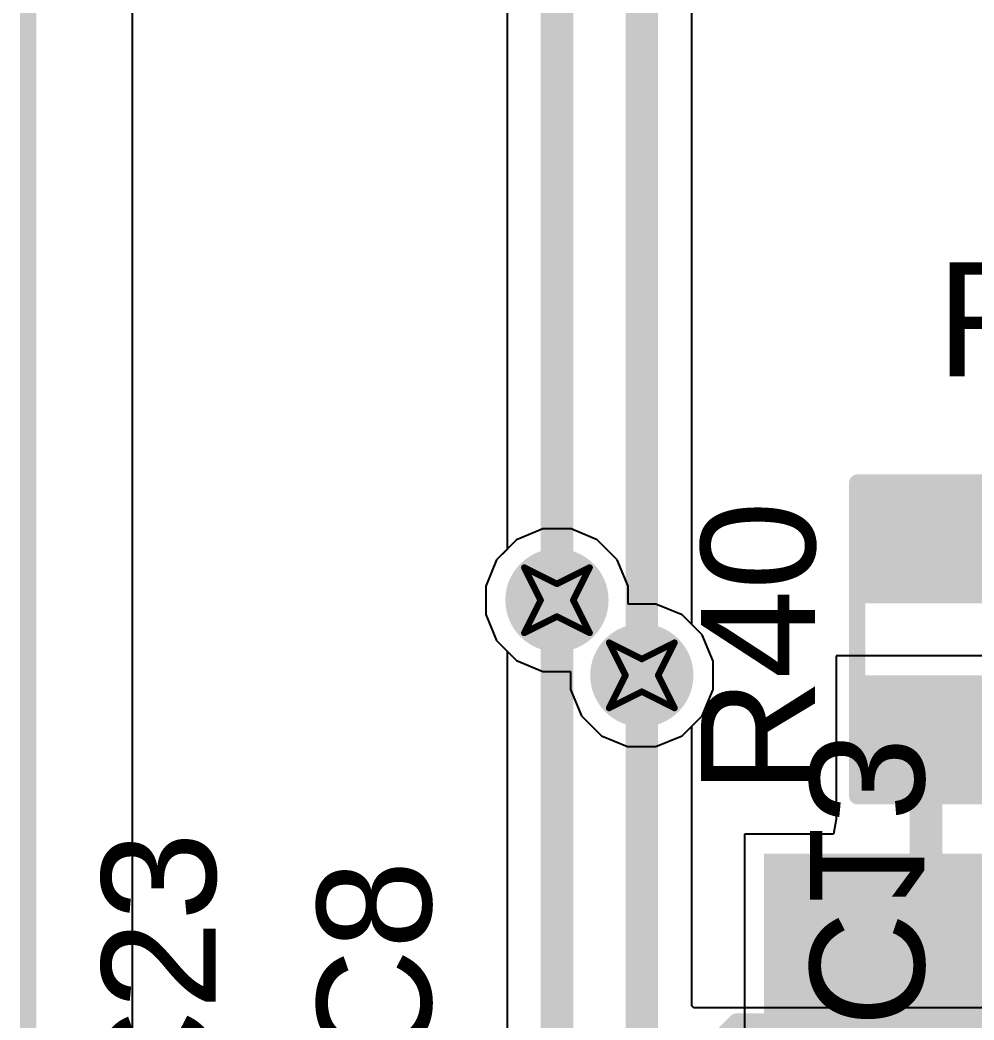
# Model space of a CAD drawing. Header units: inches. Extents: x -0.8 to 12, y -0.1 to 3.7.
# Drawn here: x -0.0025 to 0.2898, y 0.7085 to 1.0147 of the extents above; entities that cross this region are included whole.
import ezdxf

# ---------------------------------------------------------------- set-up
doc = ezdxf.new("R2010")
doc.units = ezdxf.units.IN
doc.header["$MEASUREMENT"] = 0
for name, color, linetype in [('Board Outline', 216, 'Continuous'), ('Bottom Layer', 5, 'Continuous'), ('Bottom Overlay', 54, 'Continuous'), ('Bottom Solder', 6, 'Continuous'), ('Drill Drawing', 1, 'Continuous'), ('Top Layer', 1, 'Continuous'), ('Top Overlay', 2, 'Continuous'), ('Top Paste', 8, 'Continuous'), ('Top Solder', 216, 'Continuous'), ('Via Holes', 16, 'Continuous')]:
    doc.layers.add(name, color=color, linetype=linetype)
doc.styles.add('Arial', font='', dxfattribs={"height": 0.2})
doc.styles.get('Arial').set_extended_font_data('Arial')

# ---------------------------------------------------------------- blocks, each defined once
blk = doc.blocks.new('48_LQFP__7X7___9')
at = {"layer": 'Top Layer'}
for points in [[(-0.14330705, -0.0429134), (-0.14330705, -0.0555118), (-0.19133855, -0.0555118), (-0.19133855, -0.0429134)], [(-0.14330705, -0.0625985), (-0.14330705, -0.0751969), (-0.19133855, -0.0751969), (-0.19133855, -0.0625985)], [(-0.14330705, -0.0822835), (-0.14330705, -0.0948819), (-0.19133855, -0.0948819), (-0.19133855, -0.0822835)], [(-0.14330705, -0.1019685), (-0.14330705, -0.1145669), (-0.19133855, -0.1145669), (-0.19133855, -0.1019685)]]:
    blk.add_hatch(color=1, dxfattribs=at).paths.add_polyline_path(points)
at = {"layer": 'Top Paste'}
for points in [[(-0.14330705, -0.0429134), (-0.14330705, -0.0555118), (-0.19133855, -0.0555118), (-0.19133855, -0.0429134)], [(-0.14330705, -0.0625985), (-0.14330705, -0.0751969), (-0.19133855, -0.0751969), (-0.19133855, -0.0625985)], [(-0.14330705, -0.0822835), (-0.14330705, -0.0948819), (-0.19133855, -0.0948819), (-0.19133855, -0.0822835)], [(-0.14330705, -0.1019685), (-0.14330705, -0.1145669), (-0.19133855, -0.1145669), (-0.19133855, -0.1019685)]]:
    blk.add_hatch(color=8, dxfattribs=at).paths.add_polyline_path(points)
at = {"layer": 'Top Solder'}
for points in [[(-0.13930705, -0.0389134), (-0.13930705, -0.0595118), (-0.19533855, -0.0595118), (-0.19533855, -0.0389134)], [(-0.13930705, -0.0585985), (-0.13930705, -0.0791969), (-0.19533855, -0.0791969), (-0.19533855, -0.0585985)], [(-0.13930705, -0.0782835), (-0.13930705, -0.0988819), (-0.19533855, -0.0988819), (-0.19533855, -0.0782835)], [(-0.13930705, -0.0979685), (-0.13930705, -0.1185669), (-0.19533855, -0.1185669), (-0.19533855, -0.0979685)]]:
    blk.add_hatch(color=216, dxfattribs=at).paths.add_polyline_path(points)
at = {"layer": 'Top Overlay'}
for points in [[(-0.144, -0.1269999, 0.005, 0.005, 0), (-0.144, -0.1189999, 0.005, 0.005, 0)], [(-0.13, -0.1409999, 0.005, 0.005, 0), (-0.144, -0.1269999, 0.005, 0.005, 0)]]:
    blk.add_lwpolyline(points, format="xyseb", dxfattribs=at)
for points in [[(-0.14525, -0.1189999, 0.0025, 0.0025, 1), (-0.14275, -0.1189999, 0.0025, 0.0025, 1)], [(-0.14525, -0.1269999, 0.0025, 0.0025, 1), (-0.14275, -0.1269999, 0.0025, 0.0025, 1)], [(-0.14525, -0.1269999, 0.0025, 0.0025, 1), (-0.14275, -0.1269999, 0.0025, 0.0025, 1)]]:
    blk.add_lwpolyline(points, format="xyseb", close=True, dxfattribs=at)
blk = doc.blocks.new('RES_0603_20')
at = {"layer": 'Top Layer'}
for points in [[(-0.015, 0.0175), (-0.015, -0.0175), (-0.045, -0.0175), (-0.045, 0.0175)], [(0.045, 0.0175), (0.045, -0.0175), (0.015, -0.0175), (0.015, 0.0175)]]:
    blk.add_hatch(color=1, dxfattribs=at).paths.add_polyline_path(points)
at = {"layer": 'Top Paste'}
for points in [[(-0.015, 0.0175), (-0.015, -0.0175), (-0.045, -0.0175), (-0.045, 0.0175)], [(0.045, 0.0175), (0.045, -0.0175), (0.015, -0.0175), (0.015, 0.0175)]]:
    blk.add_hatch(color=8, dxfattribs=at).paths.add_polyline_path(points)
at = {"layer": 'Top Solder'}
for points in [[(-0.011, 0.0215), (-0.011, -0.0215), (-0.049, -0.0215), (-0.049, 0.0215)], [(0.049, 0.0215), (0.049, -0.0215), (0.011, -0.0215), (0.011, 0.0215)]]:
    blk.add_hatch(color=216, dxfattribs=at).paths.add_polyline_path(points)
at = {"layer": 'Top Overlay'}
for points in [[(0.048, 0.021, 0.005, 0.005, 0), (-0.048, 0.021, 0.005, 0.005, 0)], [(-0.048, -0.021, 0.005, 0.005, 0), (-0.048, 0.021, 0.005, 0.005, 0)], [(0.048, -0.021, 0.005, 0.005, 0), (0.048, 0.021, 0.005, 0.005, 0)], [(0.048, -0.021, 0.005, 0.005, 0), (-0.048, -0.021, 0.005, 0.005, 0)]]:
    blk.add_lwpolyline(points, format="xyseb", dxfattribs=at)
for points in [[(-0.04925, 0.021, 0.0025, 0.0025, 1), (-0.04675, 0.021, 0.0025, 0.0025, 1)], [(-0.04925, 0.021, 0.0025, 0.0025, 1), (-0.04675, 0.021, 0.0025, 0.0025, 1)], [(0.04675, 0.021, 0.0025, 0.0025, 1), (0.04925, 0.021, 0.0025, 0.0025, 1)], [(0.04675, 0.021, 0.0025, 0.0025, 1), (0.04925, 0.021, 0.0025, 0.0025, 1)], [(-0.04925, -0.021, 0.0025, 0.0025, 1), (-0.04675, -0.021, 0.0025, 0.0025, 1)], [(-0.04925, -0.021, 0.0025, 0.0025, 1), (-0.04675, -0.021, 0.0025, 0.0025, 1)], [(0.04675, -0.021, 0.0025, 0.0025, 1), (0.04925, -0.021, 0.0025, 0.0025, 1)], [(0.04675, -0.021, 0.0025, 0.0025, 1), (0.04925, -0.021, 0.0025, 0.0025, 1)]]:
    blk.add_lwpolyline(points, format="xyseb", close=True, dxfattribs=at)

msp = doc.modelspace()

# ---------------------------------------------------------------- hatches: boundary and pattern name
at = {"layer": 'Bottom Layer'}
h = msp.add_hatch(color=5, dxfattribs=at)
edge = h.paths.add_edge_path()
edge.add_arc((0.162, 0.837), 0.011811, 0, 360)
h = msp.add_hatch(color=5, dxfattribs=at)
edge = h.paths.add_edge_path()
edge.add_arc((0.188, 0.814), 0.011811, 0, 360)
at = {"layer": 'Bottom Solder'}
h = msp.add_hatch(color=6, dxfattribs=at)
edge = h.paths.add_edge_path()
edge.add_arc((0.162, 0.837), 0.015811, 0, 360)
h = msp.add_hatch(color=6, dxfattribs=at)
edge = h.paths.add_edge_path()
edge.add_arc((0.188, 0.814), 0.015811, 0, 360)
at = {"layer": 'Top Layer'}
h = msp.add_hatch(color=1, dxfattribs=at)
edge = h.paths.add_edge_path()
edge.add_arc((0.162, 0.837), 0.011811, 0, 360)
h = msp.add_hatch(color=1, dxfattribs=at)
edge = h.paths.add_edge_path()
edge.add_arc((0.188, 0.814), 0.011811, 0, 360)
at = {"layer": 'Top Solder'}
h = msp.add_hatch(color=216, dxfattribs=at)
edge = h.paths.add_edge_path()
edge.add_arc((0.162, 0.837), 0.015811, 0, 360)
h = msp.add_hatch(color=216, dxfattribs=at)
edge = h.paths.add_edge_path()
edge.add_arc((0.188, 0.814), 0.015811, 0, 360)
at = {"layer": 'Via Holes'}
h = msp.add_hatch(color=7, dxfattribs=at)
edge = h.paths.add_edge_path()
edge.add_arc((0.162, 0.837), 0.0059055, 0, 360)
h = msp.add_hatch(color=7, dxfattribs=at)
edge = h.paths.add_edge_path()
edge.add_arc((0.188, 0.814), 0.0059055, 0, 360)

# ---------------------------------------------------------------- linework, layer by layer
at = {"layer": 'Board Outline'}
msp.add_lwpolyline([(0, 0, 0.005, 0.005, 0), (0, 1.9544094, 0.005, 0.005, 0)], format="xyseb", dxfattribs=at)
msp.add_lwpolyline([(0, 0, 0.005, 0.005, 0), (0, 1.9544094, 0.005, 0.005, 0)], format="xyseb", dxfattribs=at)
at = {"layer": 'Bottom Layer'}
for p, q in [((0.032, 0.043905), (0.032, 1.909)), ((0.1576615, 0.858811), (0.1496451, 0.8554905)), ((0.1663385, 0.858811), (0.1576615, 0.858811)), ((0.1743549, 0.8554905), (0.1663385, 0.858811)), ((0.1496451, 0.8554905), (0.1435095, 0.8493549)), ((0.1804905, 0.8493549), (0.1743549, 0.8554905)), ((0.1435095, 0.8493549), (0.140189, 0.8413385)), ((0.183811, 0.8413385), (0.1804905, 0.8493549)), ((0.140189, 0.8413385), (0.140189, 0.8326615)), ((0.183811, 0.835811), (0.183811, 0.8413385)), ((0.1923385, 0.835811), (0.183811, 0.835811)), ((0.2003549, 0.8324905), (0.1923385, 0.835811)), ((0.140189, 0.8326615), (0.1435095, 0.8246451)), ((0.2064905, 0.8263549), (0.2003549, 0.8324905)), ((0.1435095, 0.8246451), (0.1467061, 0.8214485)), ((0.209811, 0.8183385), (0.2064905, 0.8263549)), ((0.1467061, 0.8214485), (0.1467061, 0.4815803)), ((0.209811, 0.8096615), (0.209811, 0.8183385)), ((0.2064905, 0.8016451), (0.209811, 0.8096615)), ((0.2032939, 0.7984485), (0.2064905, 0.8016451)), ((0.2032939, 0.7127754), (0.2032939, 0.7984485)), ((0.2040001, 0.7121959), (0.2032939, 0.7127754)), ((0.4055, 0.7121959), (0.2040001, 0.7121959))]:
    msp.add_line(p, q, dxfattribs=at)
for points in [[(0.162, 0.4815803, 0.01, 0.01, 0), (0.162, 0.837, 0.01, 0.01, 0)], [(0.188, 0.4881473, 0.01, 0.01, 0), (0.188, 0.814, 0.01, 0.01, 0)]]:
    msp.add_lwpolyline(points, format="xyseb", dxfattribs=at)
for points in [[(0.1595, 0.837, 0.005, 0.005, 1), (0.1645, 0.837, 0.005, 0.005, 1)], [(0.1855, 0.814, 0.005, 0.005, 1), (0.1905, 0.814, 0.005, 0.005, 1)]]:
    msp.add_lwpolyline(points, format="xyseb", close=True, dxfattribs=at)
at = {"layer": 'Drill Drawing'}
for points in [[(0.152, 0.847, 0.002, 0.002, 0), (0.162, 0.842, 0.002, 0.002, 0)], [(0.152, 0.847, 0.002, 0.002, 0), (0.157, 0.837, 0.002, 0.002, 0)], [(0.162, 0.842, 0.002, 0.002, 0), (0.172, 0.847, 0.002, 0.002, 0)], [(0.167, 0.837, 0.002, 0.002, 0), (0.172, 0.847, 0.002, 0.002, 0)], [(0.152, 0.827, 0.002, 0.002, 0), (0.157, 0.837, 0.002, 0.002, 0)], [(0.167, 0.837, 0.002, 0.002, 0), (0.172, 0.827, 0.002, 0.002, 0)], [(0.152, 0.827, 0.002, 0.002, 0), (0.162, 0.832, 0.002, 0.002, 0)], [(0.162, 0.832, 0.002, 0.002, 0), (0.172, 0.827, 0.002, 0.002, 0)], [(0.178, 0.824, 0.002, 0.002, 0), (0.188, 0.819, 0.002, 0.002, 0)], [(0.178, 0.824, 0.002, 0.002, 0), (0.183, 0.814, 0.002, 0.002, 0)], [(0.188, 0.819, 0.002, 0.002, 0), (0.198, 0.824, 0.002, 0.002, 0)], [(0.193, 0.814, 0.002, 0.002, 0), (0.198, 0.824, 0.002, 0.002, 0)], [(0.178, 0.804, 0.002, 0.002, 0), (0.183, 0.814, 0.002, 0.002, 0)], [(0.193, 0.814, 0.002, 0.002, 0), (0.198, 0.804, 0.002, 0.002, 0)], [(0.178, 0.804, 0.002, 0.002, 0), (0.188, 0.809, 0.002, 0.002, 0)], [(0.188, 0.809, 0.002, 0.002, 0), (0.198, 0.804, 0.002, 0.002, 0)]]:
    msp.add_lwpolyline(points, format="xyseb", dxfattribs=at)
for points in [[(0.1515, 0.847, 0.001, 0.001, 1), (0.1525, 0.847, 0.001, 0.001, 1)], [(0.1515, 0.847, 0.001, 0.001, 1), (0.1525, 0.847, 0.001, 0.001, 1)], [(0.1715, 0.847, 0.001, 0.001, 1), (0.1725, 0.847, 0.001, 0.001, 1)], [(0.1715, 0.847, 0.001, 0.001, 1), (0.1725, 0.847, 0.001, 0.001, 1)], [(0.1615, 0.842, 0.001, 0.001, 1), (0.1625, 0.842, 0.001, 0.001, 1)], [(0.1615, 0.842, 0.001, 0.001, 1), (0.1625, 0.842, 0.001, 0.001, 1)], [(0.1565, 0.837, 0.001, 0.001, 1), (0.1575, 0.837, 0.001, 0.001, 1)], [(0.1565, 0.837, 0.001, 0.001, 1), (0.1575, 0.837, 0.001, 0.001, 1)], [(0.1665, 0.837, 0.001, 0.001, 1), (0.1675, 0.837, 0.001, 0.001, 1)], [(0.1665, 0.837, 0.001, 0.001, 1), (0.1675, 0.837, 0.001, 0.001, 1)], [(0.1615, 0.832, 0.001, 0.001, 1), (0.1625, 0.832, 0.001, 0.001, 1)], [(0.1615, 0.832, 0.001, 0.001, 1), (0.1625, 0.832, 0.001, 0.001, 1)], [(0.1515, 0.827, 0.001, 0.001, 1), (0.1525, 0.827, 0.001, 0.001, 1)], [(0.1515, 0.827, 0.001, 0.001, 1), (0.1525, 0.827, 0.001, 0.001, 1)], [(0.1715, 0.827, 0.001, 0.001, 1), (0.1725, 0.827, 0.001, 0.001, 1)], [(0.1715, 0.827, 0.001, 0.001, 1), (0.1725, 0.827, 0.001, 0.001, 1)], [(0.1775, 0.824, 0.001, 0.001, 1), (0.1785, 0.824, 0.001, 0.001, 1)], [(0.1775, 0.824, 0.001, 0.001, 1), (0.1785, 0.824, 0.001, 0.001, 1)], [(0.1975, 0.824, 0.001, 0.001, 1), (0.1985, 0.824, 0.001, 0.001, 1)], [(0.1975, 0.824, 0.001, 0.001, 1), (0.1985, 0.824, 0.001, 0.001, 1)], [(0.1875, 0.819, 0.001, 0.001, 1), (0.1885, 0.819, 0.001, 0.001, 1)], [(0.1875, 0.819, 0.001, 0.001, 1), (0.1885, 0.819, 0.001, 0.001, 1)], [(0.1825, 0.814, 0.001, 0.001, 1), (0.1835, 0.814, 0.001, 0.001, 1)], [(0.1825, 0.814, 0.001, 0.001, 1), (0.1835, 0.814, 0.001, 0.001, 1)], [(0.1925, 0.814, 0.001, 0.001, 1), (0.1935, 0.814, 0.001, 0.001, 1)], [(0.1925, 0.814, 0.001, 0.001, 1), (0.1935, 0.814, 0.001, 0.001, 1)], [(0.1875, 0.809, 0.001, 0.001, 1), (0.1885, 0.809, 0.001, 0.001, 1)], [(0.1875, 0.809, 0.001, 0.001, 1), (0.1885, 0.809, 0.001, 0.001, 1)], [(0.1775, 0.804, 0.001, 0.001, 1), (0.1785, 0.804, 0.001, 0.001, 1)], [(0.1775, 0.804, 0.001, 0.001, 1), (0.1785, 0.804, 0.001, 0.001, 1)], [(0.1975, 0.804, 0.001, 0.001, 1), (0.1985, 0.804, 0.001, 0.001, 1)], [(0.1975, 0.804, 0.001, 0.001, 1), (0.1985, 0.804, 0.001, 0.001, 1)]]:
    msp.add_lwpolyline(points, format="xyseb", close=True, dxfattribs=at)
at = {"layer": 'Top Layer'}
for p, q in [((0.032, 0.0458341), (0.032, 1.909)), ((0.1467061, 1.264), (0.1467061, 0.8525515)), ((0.2032939, 0.8295515), (0.2032939, 1.2576651)), ((0.1467061, 0.8525515), (0.1435095, 0.8493549)), ((0.1435095, 0.8493549), (0.140189, 0.8413385)), ((0.140189, 0.8413385), (0.140189, 0.8326615)), ((0.140189, 0.8326615), (0.1435095, 0.8246451)), ((0.2064905, 0.8263549), (0.2032939, 0.8295515)), ((0.1435095, 0.8246451), (0.1496451, 0.8185095)), ((0.209811, 0.8183385), (0.2064905, 0.8263549)), ((0.1496451, 0.8185095), (0.1576615, 0.815189)), ((0.209811, 0.8096615), (0.209811, 0.8183385)), ((0.3025, 0.8200065), (0.2475, 0.8200065)), ((0.2475, 0.8200065), (0.2475, 0.7700066)), ((0.1576615, 0.815189), (0.166189, 0.815189)), ((0.166189, 0.815189), (0.166189, 0.8096615)), ((0.166189, 0.8096615), (0.1695095, 0.8016451)), ((0.2064905, 0.8016451), (0.209811, 0.8096615)), ((0.1695095, 0.8016451), (0.1756451, 0.7955095)), ((0.2003549, 0.7955095), (0.2064905, 0.8016451)), ((0.1756451, 0.7955095), (0.1836615, 0.792189)), ((0.1923385, 0.792189), (0.2003549, 0.7955095)), ((0.1836615, 0.792189), (0.1923385, 0.792189)), ((0.2474999, 0.7700066), (0.2466827, 0.765345)), ((0.2475, 0.7700066), (0.2474999, 0.7700066)), ((0.2466827, 0.765345), (0.2194331, 0.765345)), ((0.2194331, 0.765345), (0.2194331, 0.6973136))]:
    msp.add_line(p, q, dxfattribs=at)
for points in [[(0.162, 0.837, 0.01, 0.01, 0), (0.162, 1.264, 0.01, 0.01, 0)], [(0.188, 0.814, 0.01, 0.01, 0), (0.188, 1.264, 0.01, 0.01, 0)], [(0.275, 0.7950065, 0.01, 0.01, 0), (0.2751023, 0.7949042, 0.01, 0.01, 0)], [(0.2751023, 0.7313293, 0.01, 0.01, 0), (0.2751023, 0.7949042, 0.01, 0.01, 0)], [(0.2554173, 0.692898, 0.01, 0.01, 0), (0.2554173, 0.7313293, 0.01, 0.01, 0)]]:
    msp.add_lwpolyline(points, format="xyseb", dxfattribs=at)
for points in [[(0.1595, 0.837, 0.005, 0.005, 1), (0.1645, 0.837, 0.005, 0.005, 1)], [(0.1855, 0.814, 0.005, 0.005, 1), (0.1905, 0.814, 0.005, 0.005, 1)], [(0.2725, 0.7950065, 0.005, 0.005, 1), (0.2775, 0.7950065, 0.005, 0.005, 1)], [(0.2726023, 0.7949042, 0.005, 0.005, 1), (0.2776023, 0.7949042, 0.005, 0.005, 1)], [(0.2726023, 0.7949042, 0.005, 0.005, 1), (0.2776023, 0.7949042, 0.005, 0.005, 1)], [(0.2529173, 0.7313293, 0.005, 0.005, 1), (0.2579173, 0.7313293, 0.005, 0.005, 1)], [(0.2726023, 0.7313293, 0.005, 0.005, 1), (0.2776023, 0.7313293, 0.005, 0.005, 1)]]:
    msp.add_lwpolyline(points, format="xyseb", close=True, dxfattribs=at)

# ---------------------------------------------------------------- block references
at = {"rotation": 270}
for name, p in [('RES_0603_20', (0.275, 0.8250065)), ('48_LQFP__7X7___9', (0.344, 0.5640065))]:
    msp.add_blockref(name, p, dxfattribs=at)

# ---------------------------------------------------------------- texts
at = {"layer": 'Bottom Overlay', "style": 'Arial', "text_generation_flag": 2}
msp.add_text('C13', height=0.035, rotation=270, dxfattribs=at).set_placement((0.2395057, 0.7062577))
at = {"layer": 'Top Overlay', "style": 'Arial'}
msp.add_text('R26', height=0.035, dxfattribs=at).set_placement((0.2783484, 0.9055057))
for s, p in [('R40', (0.2410913, 0.7776392)), ('C23', (0.0574942, 0.676355)), ('C8', (0.1234943, 0.6948428))]:
    msp.add_text(s, height=0.035, rotation=90, dxfattribs=at).set_placement(p)

doc.saveas('drawing.dxf')
